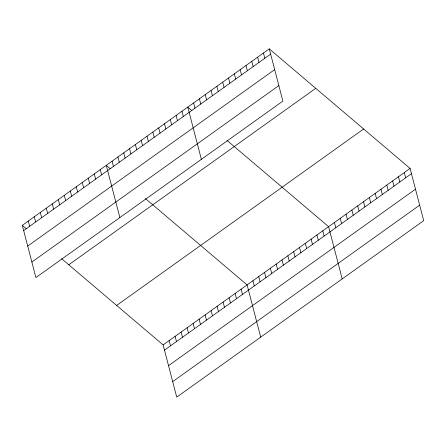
<?xml version="1.0" encoding="UTF-8"?>
<svg xmlns="http://www.w3.org/2000/svg" width="446" height="446" viewBox="0 0 446 446"><rect width="100%" height="100%" fill="white"/><g stroke="black" fill="none" stroke-linecap="round" stroke-linejoin="round"><path stroke-width="0.67" d="M269.272 48.87L282.875 101.097L35.903 277.563L22.3 225.336L269.272 48.87L410.097 168.437L423.7 220.664L176.727 397.13L163.125 344.903L61.542 258.652M23.666 230.571L270.638 54.111M27.702 246.08L274.675 69.615M31.867 262.053L278.839 85.593M68.773 264.79L315.746 88.33M116.651 305.443L363.624 128.983M163.125 344.903L410.097 168.437M164.485 350.138L411.463 173.678M168.527 365.648L415.499 189.182M172.686 381.62L419.664 205.16M191.903 110.614L187.772 107.107L201.375 159.328M227.014 140.423L328.596 226.674L342.199 278.901M110.402 168.844L106.271 165.338L119.874 217.564M145.513 198.66L247.095 284.905L260.698 337.131M22.3 225.336L26.431 228.843M404.277 172.602L405.637 177.837M398.451 176.761L399.817 181.996M392.631 180.92L393.996 186.155M386.81 185.079L388.176 190.314M380.99 189.238L382.35 194.473M375.17 193.397L376.53 198.632M369.344 197.556L370.71 202.791M363.523 201.715L364.889 206.955M357.703 205.874L359.069 211.114M351.883 210.033L353.243 215.273M346.057 214.191L347.423 219.432M340.237 218.356L341.603 223.591M334.416 222.515L335.782 227.75M322.776 230.833L324.136 236.068M316.95 234.992L318.316 240.227M263.452 53.029L264.818 58.27M311.13 239.151L312.495 244.386M257.632 57.188L258.992 62.429M305.309 243.31L306.675 248.545M251.812 61.353L253.172 66.588M299.489 247.469L300.849 252.709M245.986 65.512L247.352 70.747M293.663 251.628L295.029 256.868M240.165 69.671L241.531 74.906M287.843 255.787L289.209 261.027M234.345 73.83L235.711 79.065M282.023 259.951L283.388 265.186M228.525 77.989L229.885 83.224M276.202 264.11L277.568 269.345M222.699 82.148L224.065 87.383M270.382 268.269L271.742 273.504M216.879 86.307L218.245 91.541M264.556 272.428L265.922 277.663M211.058 90.466L212.424 95.706M258.736 276.587L260.102 281.822M205.238 94.624L206.598 99.865M252.915 280.746L254.281 285.981M199.418 98.783L200.778 104.024M193.592 102.948L194.958 108.183M241.096 289.192L242.462 294.427M235.098 293.474L236.464 298.714M181.951 111.266L183.317 116.501M229.099 297.761L230.465 303.001M176.131 115.425L177.491 120.66M223.1 302.048L224.466 307.283M170.305 119.584L171.671 124.819M217.102 306.335L218.468 311.57M164.485 123.743L165.851 128.978M211.109 310.617L212.469 315.857M158.665 127.902L160.03 133.137M205.11 314.904L206.47 320.139M152.844 132.061L154.21 137.301M199.111 319.191L200.477 324.426M147.024 136.22L148.384 141.46M193.112 323.473L194.478 328.713M141.198 140.379L142.564 145.619M187.114 327.76L188.48 332.995M135.378 144.537L136.744 149.778M181.115 332.047L182.481 337.282M129.557 148.702L130.923 153.937M175.116 336.334L176.482 341.569M123.737 152.861L125.097 158.096M169.123 340.616L170.483 345.856M117.917 157.02L119.277 162.255M112.091 161.179L113.457 166.414M100.272 169.625L101.638 174.86M94.273 173.907L95.639 179.147M88.275 178.194L89.64 183.429M82.281 182.481L83.642 187.716M76.283 186.762L77.643 192.003M70.284 191.05L71.65 196.29M64.285 195.337L65.651 200.572M58.287 199.624L59.652 204.859M52.288 203.906L53.654 209.146M46.289 208.193L47.655 213.428M40.296 212.48L41.656 217.715M34.297 216.762L35.658 222.002M28.299 221.049L29.665 226.284"/></g></svg>
